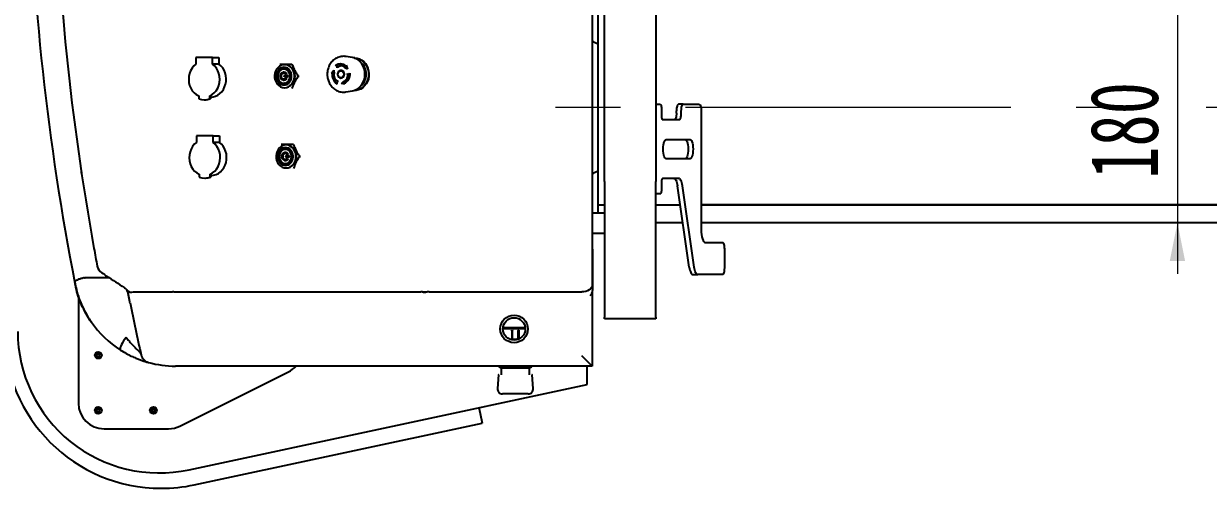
# Model space of a CAD drawing. Header units: millimetres. Extents: x -151 to 542, y -128 to 292.
# Drawn here: x 50.46 to 96.68, y 72.43 to 90.58 of the extents above; entities that cross this region are included whole.
import ezdxf

# ---------------------------------------------------------------- set-up
doc = ezdxf.new("R2010")
doc.units = ezdxf.units.MM
doc.linetypes.add('CENTERX2', pattern=[20.32, 12.7, -2.54, 2.54, -2.54])
doc.styles.add('SLDTEXTSTYLE3', font='TXT', dxfattribs={"width": 0.7})
doc.dimstyles.new('SLDDIMSTYLE3', dxfattribs={"dimtxt": 2.857707, "dimasz": 1.5, "dimexe": 0, "dimexo": 0.0625, "dimgap": 0.714427, "dimtad": 1, "dimlfac": 20, "dimrnd": 1e-09, "dimzin": 12, "dimdsep": 46, "dimtxsty": 'SLDTEXTSTYLE3', "dimsah": 1, "dimcen": 0.09, "dimadec": 0, "dimazin": 3, "dimtfac": 1, "dimtmove": 0, "dimatfit": 0, "dimfxl": 1, "dimfrac": 2, "dimtolj": 1, "dimtzin": 12, "dimarcsym": 0})

# ---------------------------------------------------------------- blocks, each defined once
blk = doc.blocks.new('_D_5')
at = {"color": 7, "linetype": 'Continuous', "lineweight": 18}
for p, q in [((95.481, 91.805), (95.481, 93.805)), ((95.481, 91.805), (95.481, 82.805)), ((95.481, 82.805), (95.481, 80.805))]:
    blk.add_line(p, q, dxfattribs=at)
for points in [[(95.481, 91.805), (95.781, 93.305), (95.181, 93.305)], [(95.481, 82.805), (95.181, 81.305), (95.781, 81.305)]]:
    blk.add_solid(points, dxfattribs=at)
at = {"color": 7, "linetype": 'Continuous', "lineweight": 18, "insert": (92.071, 84.519), "char_height": 2.6458, "attachment_point": 1, "rotation": 90, "style": 'SLDTEXTSTYLE3'}
blk.add_mtext('180', dxfattribs=at)

msp = doc.modelspace()

# ---------------------------------------------------------------- linework, layer by layer
at = {"color": 7, "linetype": 'Continuous', "lineweight": 25}
for p, q in [((73.12476, 84.85805), (73.12476, 109.25164)), ((75.12476, 109.25164), (75.12476, 84.85805)), ((72.64226, 91.90484), (72.64226, 81.91195)), ((72.87476, 83.50484), (72.87476, 91.10484)), ((57.17772, 89.25714), (57.17772, 88.99822)), ((57.82724, 89.25714), (57.17772, 89.25714)), ((57.82724, 88.99822), (57.82724, 89.25714)), ((57.82724, 89.25714), (58.07724, 89.25714)), ((58.07724, 89.25714), (58.07724, 88.99822)), ((63.28718, 89.25225), (63.02997, 89.29478)), ((63.35109, 89.23732), (63.37131, 89.23774)), ((63.38098, 89.23774), (63.37116, 89.23774)), ((58.07724, 88.99822), (57.82724, 88.99822)), ((60.64248, 88.8046), (60.61012, 88.8046)), ((60.64265, 88.9771), (60.63515, 88.9771)), ((62.46907, 88.63978), (62.55361, 88.76174)), ((62.55361, 88.76174), (62.57692, 88.62889)), ((62.55361, 88.76174), (62.55386, 88.76174)), ((62.55386, 88.76174), (62.57717, 88.62889)), ((62.68476, 88.92145), (62.62468, 88.95079)), ((62.69748, 88.93152), (62.65649, 88.95154)), ((62.65649, 88.95154), (62.65674, 88.95154)), ((62.69773, 88.93152), (62.65674, 88.95154)), ((62.68676, 88.84842), (62.68476, 88.92145)), ((62.68701, 88.84842), (62.68676, 88.84842)), ((62.69885, 88.88138), (62.69748, 88.93152)), ((62.69748, 88.93152), (62.69773, 88.93152)), ((62.6991, 88.88161), (62.69773, 88.93152)), ((62.81436, 89.00389), (62.81411, 89.00389)), ((62.85194, 88.94371), (62.85169, 88.94371)), ((62.98475, 88.84848), (62.99717, 88.86896)), ((63.09604, 88.80536), (62.98475, 88.84848)), ((63.00536, 88.85632), (63.01457, 88.8715)), ((63.07384, 88.82979), (63.00536, 88.85632)), ((63.00561, 88.85632), (63.00536, 88.85632)), ((63.00561, 88.85632), (63.01482, 88.8715)), ((63.00561, 88.85632), (63.0738, 88.8299)), ((63.01482, 88.8715), (63.01457, 88.8715)), ((63.02239, 88.9193), (63.04018, 88.91008)), ((63.03443, 88.9304), (63.04685, 88.95088)), ((63.03786, 88.90991), (63.04357, 88.91932)), ((63.03786, 88.90991), (63.03811, 88.90991)), ((63.03811, 88.90991), (63.04366, 88.91906)), ((63.04357, 88.91932), (63.07384, 88.82979)), ((63.0471, 88.95088), (63.04685, 88.95088)), ((63.04685, 88.95088), (63.09604, 88.80536)), ((63.0471, 88.95088), (63.09629, 88.80536)), ((63.09604, 88.80536), (63.09629, 88.80536)), ((60.63147, 88.6471), (60.60946, 88.6471)), ((60.60946, 88.4071), (60.63147, 88.4071)), ((60.62468, 88.6846), (60.61015, 88.6846)), ((60.61015, 88.3696), (60.62468, 88.3696)), ((60.62747, 88.51835), (60.62747, 88.53585)), ((60.62964, 88.51835), (60.62964, 88.53585)), ((60.6383, 88.54835), (60.75521, 88.54835)), ((60.75521, 88.54585), (60.6383, 88.54585)), ((60.6383, 88.50835), (60.75521, 88.50835)), ((60.75521, 88.50585), (60.6383, 88.50585)), ((60.70778, 88.62169), (60.6978, 88.61202)), ((60.6978, 88.44217), (60.70778, 88.4325)), ((60.70917, 88.61977), (60.69919, 88.61011)), ((60.69919, 88.44408), (60.70917, 88.43442)), ((60.76387, 88.53585), (60.76387, 88.51835)), ((60.76604, 88.53585), (60.76604, 88.51835)), ((61.16182, 88.5271), (61.20182, 88.5271)), ((62.49064, 88.6376), (62.46907, 88.63978)), ((62.49438, 88.65228), (62.54639, 88.72732)), ((62.50429, 88.65128), (62.49438, 88.65228)), ((62.49438, 88.65228), (62.49463, 88.65228)), ((62.49463, 88.65228), (62.54644, 88.72703)), ((62.50454, 88.65128), (62.49463, 88.65228)), ((62.50429, 88.65128), (62.50454, 88.65128)), ((62.56073, 88.64558), (62.54475, 88.64719)), ((62.545, 88.64719), (62.54475, 88.64719)), ((62.56073, 88.6456), (62.545, 88.64719)), ((62.54639, 88.72732), (62.56073, 88.64558)), ((62.57692, 88.62889), (62.55535, 88.63106)), ((62.57717, 88.62889), (62.57692, 88.62889)), ((62.69519, 88.32653), (62.65827, 88.30009)), ((62.65827, 88.30009), (62.66376, 88.24909)), ((62.72596, 88.33092), (62.67219, 88.29241)), ((62.72621, 88.33092), (62.67244, 88.29241)), ((62.72621, 88.33092), (62.72596, 88.33092)), ((62.83598, 88.75274), (62.83573, 88.75274)), ((62.83598, 88.73774), (62.83573, 88.73774)), ((62.83573, 88.46774), (62.83598, 88.46774)), ((62.83573, 88.45274), (62.83598, 88.45274)), ((62.85755, 88.24111), (62.94553, 88.33085)), ((62.88697, 88.25111), (62.94111, 88.30632)), ((62.94118, 88.30614), (62.88722, 88.25111)), ((62.94111, 88.30632), (62.94789, 88.28952)), ((62.94553, 88.33085), (62.95468, 88.30819)), ((62.94578, 88.33085), (62.94553, 88.33085)), ((62.94578, 88.33085), (62.9549, 88.30828)), ((63.09448, 88.62888), (63.15025, 88.59436)), ((63.09473, 88.62888), (63.09448, 88.62888)), ((63.09473, 88.62888), (63.15036, 88.59445)), ((63.11316, 88.6003), (63.15145, 88.5766)), ((63.15025, 88.59436), (63.2023, 88.63977)), ((63.15145, 88.5766), (63.18696, 88.60758)), ((63.15145, 88.5766), (63.1517, 88.5766)), ((63.1517, 88.5766), (63.18693, 88.60734)), ((63.2023, 88.63977), (63.20255, 88.63977)), ((60.61012, 88.2496), (60.64248, 88.2496)), ((60.63515, 88.24859), (60.62782, 88.2496)), ((60.63515, 88.0771), (60.64265, 88.0771)), ((62.67219, 88.29241), (62.68022, 88.21765)), ((62.67244, 88.29241), (62.67219, 88.29241)), ((62.67244, 88.29241), (62.68047, 88.21765)), ((62.68022, 88.21765), (62.68047, 88.21765)), ((62.99128, 88.21756), (62.85755, 88.24111)), ((62.96926, 88.23661), (62.88697, 88.25111)), ((62.88697, 88.25111), (62.88722, 88.25111)), ((62.96924, 88.23666), (62.88722, 88.25111)), ((62.94814, 88.28952), (62.94789, 88.28952)), ((62.96505, 88.24703), (62.96926, 88.23661)), ((62.98213, 88.24022), (62.99128, 88.21756)), ((62.98238, 88.24022), (62.98213, 88.24022)), ((62.98238, 88.24022), (62.99153, 88.21756)), ((62.99153, 88.21756), (62.99128, 88.21756)), ((63.02086, 87.90927), (63.02997, 87.9107)), ((63.02997, 87.9107), (63.28718, 87.95323)), ((57.28598, 87.7533), (57.28598, 87.64593)), ((57.50248, 87.60714), (57.52748, 87.60714)), ((57.71899, 87.64593), (57.71899, 87.7533)), ((57.71899, 87.7533), (57.74399, 87.7533)), ((57.74399, 87.64593), (57.71899, 87.64593)), ((57.74399, 87.7533), (57.74399, 87.64593)), ((57.74399, 87.70714), (57.75248, 87.70714)), ((75.12476, 87.42984), (75.29557, 87.42984)), ((76.19773, 87.42984), (76.00765, 87.42984)), ((76.19773, 87.42984), (76.8199, 87.42984)), ((75.34223, 87.27984), (75.34223, 86.97984)), ((75.92988, 87.07984), (75.92988, 87.17984)), ((76.11995, 87.07984), (76.11995, 87.17984)), ((76.89768, 87.17984), (76.89768, 82.52984)), ((75.38889, 86.82984), (76.04218, 86.82984)), ((57.19695, 86.1997), (57.19695, 85.94078)), ((57.84647, 86.1997), (57.19695, 86.1997)), ((57.84647, 85.94078), (57.84647, 86.1997)), ((57.84647, 86.1997), (58.09647, 86.1997)), ((58.09647, 86.1997), (58.09647, 85.94078)), ((75.52888, 86.05484), (76.46215, 86.05484)), ((58.09647, 85.94078), (57.84647, 85.94078)), ((60.70118, 85.66914), (60.66881, 85.66914)), ((60.68337, 85.54914), (60.66885, 85.54914)), ((60.70135, 85.84164), (60.69385, 85.84164)), ((60.69017, 85.51164), (60.66816, 85.51164)), ((60.66816, 85.27164), (60.69017, 85.27164)), ((60.66881, 85.11414), (60.70118, 85.11414)), ((60.66885, 85.23414), (60.68337, 85.23414)), ((60.68617, 85.38289), (60.68617, 85.40039)), ((60.69385, 85.11313), (60.68651, 85.11414)), ((60.68833, 85.38289), (60.68833, 85.40039)), ((60.69699, 85.41289), (60.8139, 85.41289)), ((60.8139, 85.41039), (60.69699, 85.41039)), ((60.69699, 85.37289), (60.8139, 85.37289)), ((60.8139, 85.37039), (60.69699, 85.37039)), ((60.76647, 85.48623), (60.7565, 85.47656)), ((60.7565, 85.30671), (60.76647, 85.29704)), ((60.76787, 85.48432), (60.75789, 85.47465)), ((60.75789, 85.30863), (60.76787, 85.29896)), ((60.82256, 85.40039), (60.82256, 85.38289)), ((60.82473, 85.40039), (60.82473, 85.38289)), ((61.22052, 85.39164), (61.26052, 85.39164)), ((76.46215, 85.30484), (75.52888, 85.30484)), ((57.3052, 84.69587), (57.3052, 84.58849)), ((57.73821, 84.58849), (57.73821, 84.69587)), ((57.73821, 84.69587), (57.76321, 84.69587)), ((57.76321, 84.69587), (57.76321, 84.58849)), ((57.76321, 84.6497), (57.77171, 84.6497)), ((60.69385, 84.94164), (60.70135, 84.94164)), ((73.12476, 84.41468), (73.12476, 84.85805)), ((75.12476, 84.85805), (75.12476, 84.41468)), ((57.52171, 84.5497), (57.54671, 84.5497)), ((57.76321, 84.58849), (57.73821, 84.58849)), ((73.12476, 84.41468), (73.12476, 79.11148)), ((75.12476, 79.11148), (75.12476, 84.41468)), ((75.34223, 84.37984), (75.34223, 84.07984)), ((76.02089, 84.52984), (75.38889, 84.52984)), ((76.43239, 81.0684), (75.97177, 84.24129)), ((76.62247, 81.0684), (76.16184, 84.24129)), ((75.29557, 83.92984), (75.12476, 83.92984)), ((72.87476, 83.50484), (73.12476, 83.50484)), ((72.87476, 83.17984), (72.87476, 83.50484)), ((75.12476, 83.50484), (76.07868, 83.50484)), ((76.89768, 83.50484), (124.87476, 83.50484)), ((119.37476, 83.50484), (76.89768, 83.50484)), ((73.12476, 83.17984), (72.64226, 83.17984)), ((76.1803, 82.80484), (75.12476, 82.80484)), ((124.87476, 82.80484), (76.89768, 82.80484)), ((73.12476, 82.37984), (72.64226, 82.37984)), ((72.64226, 81.91195), (72.64226, 81.84124)), ((72.64226, 81.84124), (72.64226, 80.39553)), ((77.05322, 82.02984), (77.72206, 82.02984)), ((72.65726, 81.70484), (72.65726, 80.15484)), ((77.79983, 81.77984), (77.79983, 81.02984)), ((52.45219, 80.45607), (52.45974, 80.41855)), ((53.7963, 80.65484), (52.85169, 80.65484)), ((76.57334, 80.77984), (76.76342, 80.77984)), ((77.72206, 80.77984), (76.76342, 80.77984)), ((54.5286, 80.06532), (54.49796, 80.1486)), ((54.74294, 80.10129), (56.2597, 80.10129)), ((56.31999, 80.10129), (65.95301, 80.10129)), ((66.02178, 80.09827), (66.19856, 80.09827)), ((66.27623, 80.10129), (72.24226, 80.10129)), ((72.64226, 80.06955), (72.64226, 79.74774)), ((52.59226, 79.92409), (52.59226, 75.75484)), ((72.64226, 79.74774), (72.64226, 77.20484)), ((72.64226, 79.74774), (72.64226, 77.25484)), ((73.12476, 79.05484), (73.12476, 79.11148)), ((75.12476, 79.05484), (73.12476, 79.05484)), ((75.12476, 79.11148), (75.12476, 79.05484)), ((70.02976, 78.65484), (69.15476, 78.65484)), ((69.15762, 78.70484), (70.02689, 78.70484)), ((69.50226, 78.57984), (69.50726, 78.60484)), ((69.52226, 78.60484), (69.50726, 78.60484)), ((69.52226, 78.60484), (69.52726, 78.57984)), ((69.75726, 78.57984), (69.76226, 78.60484)), ((69.76226, 78.60484), (69.77726, 78.60484)), ((69.77726, 78.60484), (69.78226, 78.57984)), ((69.41504, 78.25484), (69.43226, 78.25484)), ((69.43226, 78.25484), (69.43226, 78.24765)), ((69.43226, 78.25484), (69.50226, 78.25484)), ((69.50226, 78.57984), (69.52726, 78.57984)), ((69.50226, 78.57984), (69.50226, 78.25484)), ((69.52726, 78.25484), (69.50226, 78.25484)), ((69.52726, 78.25484), (69.52726, 78.57984)), ((69.52726, 78.25484), (69.54226, 78.25484)), ((69.54226, 78.25484), (69.54226, 78.22021)), ((69.54226, 78.25484), (69.58226, 78.25484)), ((69.58226, 78.25484), (69.70226, 78.25484)), ((69.58226, 78.25484), (69.58226, 78.21746)), ((69.70226, 78.25484), (69.70226, 78.2314)), ((69.74226, 78.25484), (69.70226, 78.25484)), ((69.74226, 78.25484), (69.75726, 78.25484)), ((69.74226, 78.24386), (69.74226, 78.25484)), ((69.75726, 78.25484), (69.75726, 78.57984)), ((69.78226, 78.57984), (69.75726, 78.57984)), ((69.75726, 78.25484), (69.76947, 78.25484)), ((69.78226, 78.57984), (69.78226, 78.26075)), ((56.41972, 77.20484), (56.38108, 77.20484)), ((56.59025, 77.20484), (56.41972, 77.20484)), ((66.22623, 77.20484), (56.59025, 77.20484)), ((66.27623, 77.20484), (66.22623, 77.20484)), ((72.64226, 77.20484), (66.27623, 77.20484)), ((69.00726, 77.20484), (69.00726, 77.1852)), ((70.27726, 77.1852), (70.27726, 77.20484)), ((72.64226, 77.20484), (72.24226, 77.60484)), ((72.44226, 76.48704), (72.44226, 77.20484)), ((72.64226, 77.25484), (72.64226, 77.20484)), ((56.5534, 74.86042), (60.78947, 76.97845)), ((68.98612, 76.85614), (68.94315, 76.33116)), ((69.01171, 77.17688), (69.08726, 77.12984)), ((69.01171, 77.17688), (70.2728, 77.17688)), ((69.08726, 77.12984), (69.08726, 76.86484)), ((69.08726, 77.12984), (70.19726, 77.12984)), ((70.19726, 77.12984), (70.2728, 77.17688)), ((70.19726, 76.86484), (70.19726, 77.12984)), ((70.34136, 76.33116), (70.29839, 76.85614)), ((56.90929, 73.15289), (72.44226, 76.48704)), ((68.22487, 75.58178), (68.27539, 75.3464)), ((57.11021, 72.56625), (68.3541, 74.97975)), ((68.27539, 75.3464), (68.3541, 74.97975)), ((53.59226, 74.75484), (56.10619, 74.75484))]:
    msp.add_line(p, q, dxfattribs=at)
at = {"color": 7, "linetype": 'CENTERX2', "lineweight": 18}
msp.add_line((129.62476, 87.30484), (70.87476, 87.30484), dxfattribs=at)
at = {"color": 7, "linetype": 'Continuous', "lineweight": 25, "flags": 128}
for points in [[(63.77486, 88.60274), (63.76711, 88.71073), (63.74407, 88.81579), (63.70637, 88.91502), (63.65504, 89.00574), (63.59148, 89.08547), (63.51742, 89.15203), (63.43489, 89.20361), (63.34612, 89.2388), (63.28718, 89.25225)], [(63.36742, 89.23329), (63.43636, 89.22818), (63.5269, 89.20565), (63.61284, 89.16577), (63.69171, 89.1097), (63.76124, 89.03904), (63.81942, 88.95583), (63.86459, 88.86246), (63.89545, 88.76162), (63.9111, 88.65621), (63.9111, 88.54926), (63.89545, 88.44385), (63.86459, 88.34302), (63.81942, 88.24965), (63.76124, 88.16644), (63.69171, 88.09578), (63.61284, 88.03971), (63.5269, 87.99983), (63.43636, 87.9773), (63.36762, 87.97219)], [(63.38098, 89.23774), (63.47392, 89.2286), (63.56419, 89.20147), (63.64918, 89.1571), (63.72646, 89.09679), (63.7938, 89.02227), (63.84926, 88.93567), (63.89125, 88.8395), (63.91857, 88.73652), (63.93041, 88.62969), (63.92646, 88.52208), (63.90681, 88.4168), (63.87203, 88.31686), (63.82312, 88.22515), (63.7615, 88.1443), (63.68893, 88.07663), (63.6075, 88.02411), (63.51955, 87.98823), (63.42762, 87.97003), (63.38098, 87.96774)], [(57.17772, 88.99822), (57.09577, 88.92622), (57.02555, 88.83923), (56.96909, 88.73979), (56.92803, 88.63074), (56.90354, 88.51523), (56.89633, 88.39661), (56.90662, 88.2783), (56.93411, 88.1637), (56.97799, 88.05612), (57.03701, 87.95868), (57.10947, 87.87417), (57.19326, 87.80505), (57.28598, 87.7533)], [(57.71899, 87.7533), (57.81171, 87.80505), (57.8955, 87.87417), (57.96796, 87.95868), (58.02698, 88.05612), (58.07086, 88.1637), (58.09834, 88.2783), (58.10863, 88.39661), (58.10143, 88.51523), (58.07694, 88.63074), (58.03588, 88.73979), (57.97942, 88.83923), (57.9092, 88.92622), (57.82724, 88.99822)], [(57.75248, 87.70714), (57.84967, 87.71619), (57.94435, 87.74312), (58.03406, 87.78723), (58.11649, 87.84737), (58.1895, 87.922), (58.2512, 88.00917), (58.3, 88.10664), (58.33464, 88.21189), (58.35422, 88.32218), (58.35823, 88.43468), (58.34657, 88.54646), (58.31955, 88.65463), (58.27785, 88.75641), (58.22256, 88.84915), (58.15511, 88.93045), (58.07724, 88.99822)], [(60.63515, 88.0771), (60.7136, 88.08631), (60.78884, 88.11356), (60.85778, 88.15775), (60.91761, 88.21706), (60.96588, 88.28906), (61.0006, 88.37081), (61.02037, 88.45895), (61.02436, 88.54989), (61.01242, 88.63989), (60.98504, 88.72527), (60.94332, 88.80254), (60.889, 88.86854), (60.82428, 88.92055), (60.75182, 88.95646), (60.67458, 88.97479), (60.59572, 88.97479), (60.51849, 88.95646), (60.44602, 88.92055), (60.3813, 88.86854), (60.32698, 88.80254), (60.28527, 88.72527), (60.25788, 88.63989), (60.24594, 88.54989), (60.24993, 88.45895), (60.2697, 88.37081), (60.30442, 88.28906), (60.35269, 88.21706), (60.41252, 88.15775), (60.48147, 88.11356), (60.5567, 88.08631), (60.63515, 88.0771)], [(60.33735, 88.5271), (60.34528, 88.60248), (60.3686, 88.67348), (60.40596, 88.73598), (60.45518, 88.78634), (60.51342, 88.82163), (60.57727, 88.8398), (60.64303, 88.8398), (60.70689, 88.82163), (60.76512, 88.78634), (60.81434, 88.73598), (60.8517, 88.67348), (60.87502, 88.60248), (60.88295, 88.5271), (60.87502, 88.45171), (60.8517, 88.38071), (60.81434, 88.31821), (60.76512, 88.26786), (60.70689, 88.23257), (60.64303, 88.21439), (60.57727, 88.21439), (60.51342, 88.23257), (60.45518, 88.26786), (60.40596, 88.31821), (60.3686, 88.38071), (60.34528, 88.45171), (60.33735, 88.5271)], [(60.61015, 88.2471), (60.67045, 88.25589), (60.72697, 88.28173), (60.77614, 88.32298), (60.81489, 88.37706), (60.84077, 88.44057), (60.85216, 88.50951), (60.84834, 88.57956), (60.82956, 88.64631), (60.79699, 88.70557), (60.75268, 88.75362), (60.69942, 88.78743), (60.64054, 88.80489), (60.57976, 88.80489), (60.52089, 88.78743), (60.46762, 88.75362), (60.42331, 88.70557), (60.39074, 88.64631), (60.37196, 88.57956), (60.36814, 88.50951), (60.37953, 88.44057), (60.40541, 88.37706), (60.44416, 88.32298), (60.49333, 88.28173), (60.54985, 88.25589), (60.61015, 88.2471)], [(60.62856, 88.80471), (60.62976, 88.80489), (60.63515, 88.8056)], [(60.64265, 88.0771), (60.7211, 88.08631), (60.79634, 88.11356), (60.86528, 88.15775), (60.92511, 88.21706), (60.97338, 88.28906), (61.0081, 88.37081), (61.02787, 88.45895), (61.03186, 88.54989), (61.01992, 88.63989), (60.99254, 88.72527), (60.95082, 88.80254), (60.8965, 88.86854), (60.83178, 88.92055), (60.75932, 88.95646), (60.68208, 88.97479), (60.64265, 88.9771)], [(60.70845, 88.63628), (60.67137, 88.66784), (60.6273, 88.68335), (60.58128, 88.68103), (60.53855, 88.66115), (60.50398, 88.62598), (60.48153, 88.57953), (60.47375, 88.5271), (60.48153, 88.47466), (60.50398, 88.42821), (60.53855, 88.39304), (60.58128, 88.37316), (60.6273, 88.37085), (60.67137, 88.38635), (60.70845, 88.41791)], [(60.68604, 88.4415), (60.6517, 88.41438), (60.61098, 88.4046), (60.57013, 88.41365), (60.53543, 88.44014), (60.51222, 88.48), (60.50406, 88.5271), (60.51222, 88.5742), (60.53543, 88.61405), (60.57013, 88.64054), (60.61098, 88.64959), (60.6517, 88.63981), (60.68604, 88.61269)], [(62.83573, 88.45274), (62.88016, 88.46178), (62.91923, 88.48783), (62.94823, 88.52774), (62.96366, 88.57669), (62.96366, 88.62879), (62.94823, 88.67774), (62.91923, 88.71764), (62.88016, 88.74369), (62.83573, 88.75274), (62.7913, 88.74369), (62.75223, 88.71764), (62.72323, 88.67774), (62.7078, 88.62879), (62.7078, 88.57669), (62.72323, 88.52774), (62.75223, 88.48783), (62.7913, 88.46178), (62.83573, 88.45274)], [(62.83573, 88.46774), (62.7935, 88.47685), (62.75697, 88.50297), (62.73108, 88.54256), (62.71932, 88.59028), (62.72328, 88.63968), (62.74244, 88.68409), (62.77419, 88.71752), (62.81425, 88.73544), (62.85722, 88.73544), (62.89728, 88.71752), (62.92903, 88.68409), (62.94818, 88.63968), (62.95215, 88.59028), (62.94039, 88.54256), (62.9145, 88.50297), (62.87797, 88.47685), (62.83573, 88.46774)], [(62.83598, 88.46774), (62.79375, 88.47685), (62.75722, 88.50297), (62.73133, 88.54256), (62.71957, 88.59028), (62.72353, 88.63968), (62.74269, 88.68409), (62.77444, 88.71752), (62.8145, 88.73544), (62.83598, 88.73774)], [(63.28718, 87.95323), (63.34612, 87.96668), (63.43489, 88.00187), (63.51742, 88.05344), (63.59148, 88.12), (63.65504, 88.19973), (63.70637, 88.29045), (63.74407, 88.38969), (63.76711, 88.49474), (63.77486, 88.60274)], [(75.29557, 87.42984), (75.30467, 87.42696), (75.31342, 87.41843), (75.32149, 87.40456), (75.32856, 87.38591), (75.33437, 87.36318), (75.33868, 87.33725), (75.34133, 87.30911), (75.34223, 87.27984)], [(76.00765, 87.42984), (75.99248, 87.42504), (75.97789, 87.41081), (75.96444, 87.38771), (75.95266, 87.35662), (75.94298, 87.31874), (75.9358, 87.27551), (75.93137, 87.22862), (75.92988, 87.17984)], [(76.11995, 87.17984), (76.12145, 87.22862), (76.12587, 87.27551), (76.13306, 87.31874), (76.14273, 87.35662), (76.15452, 87.38771), (76.16796, 87.41081), (76.18255, 87.42504), (76.19773, 87.42984)], [(76.8199, 87.42984), (76.83508, 87.42504), (76.84967, 87.41081), (76.86311, 87.38771), (76.8749, 87.35662), (76.88457, 87.31874), (76.89176, 87.27551), (76.89618, 87.22862), (76.89768, 87.17984)], [(75.34223, 86.97984), (75.34313, 86.95058), (75.34578, 86.92244), (75.3501, 86.89651), (75.3559, 86.87378), (75.36297, 86.85512), (75.37104, 86.84126), (75.37979, 86.83273), (75.38889, 86.82984)], [(75.92988, 87.07984), (75.92838, 87.03107), (75.92396, 86.98417), (75.91677, 86.94095), (75.9071, 86.90307), (75.89531, 86.87198), (75.88187, 86.84887), (75.86728, 86.83465), (75.8521, 86.82984)], [(76.04218, 86.82984), (76.05735, 86.83465), (76.07194, 86.84887), (76.08539, 86.87198), (76.09717, 86.90307), (76.10685, 86.94095), (76.11403, 86.98417), (76.11846, 87.03107), (76.11995, 87.07984)], [(75.52888, 85.30484), (75.50293, 85.31425), (75.47827, 85.34198), (75.45615, 85.38666), (75.43768, 85.44604), (75.42378, 85.51714), (75.41515, 85.5964), (75.41223, 85.67984), (75.41515, 85.76329), (75.42378, 85.84255), (75.43768, 85.91365), (75.45615, 85.97303), (75.47827, 86.01771), (75.50293, 86.04544), (75.52888, 86.05484)], [(76.27208, 86.05484), (76.29803, 86.04544), (76.32269, 86.01771), (76.34481, 85.97303), (76.36328, 85.91365), (76.37718, 85.84255), (76.38581, 85.76329), (76.38873, 85.67984), (76.38581, 85.5964), (76.37718, 85.51714), (76.36328, 85.44604), (76.34481, 85.38666), (76.32269, 85.34198), (76.29803, 85.31425), (76.27208, 85.30484)], [(76.46215, 86.05484), (76.48811, 86.04544), (76.51277, 86.01771), (76.53489, 85.97303), (76.55336, 85.91365), (76.56726, 85.84255), (76.57588, 85.76329), (76.57881, 85.67984), (76.57588, 85.5964), (76.56726, 85.51714), (76.55336, 85.44604), (76.53489, 85.38666), (76.51277, 85.34198), (76.48811, 85.31425), (76.46215, 85.30484)], [(57.19695, 85.94078), (57.11499, 85.86878), (57.04477, 85.7818), (56.98831, 85.68235), (56.94725, 85.5733), (56.92276, 85.4578), (56.91556, 85.33918), (56.92584, 85.22086), (56.95333, 85.10626), (56.99721, 84.99869), (57.05623, 84.90125), (57.12869, 84.81674), (57.21248, 84.74762), (57.3052, 84.69587)], [(57.73821, 84.69587), (57.83093, 84.74762), (57.91472, 84.81674), (57.98718, 84.90125), (58.0462, 84.99869), (58.09008, 85.10626), (58.11757, 85.22086), (58.12785, 85.33918), (58.12065, 85.4578), (58.09616, 85.5733), (58.0551, 85.68235), (57.99864, 85.7818), (57.92842, 85.86878), (57.84647, 85.94078)], [(57.77171, 84.6497), (57.86889, 84.65876), (57.96357, 84.68569), (58.05328, 84.72979), (58.13571, 84.78994), (58.20872, 84.86456), (58.27042, 84.95174), (58.31923, 85.04921), (58.35386, 85.15445), (58.37344, 85.26475), (58.37745, 85.37724), (58.36579, 85.48902), (58.33877, 85.5972), (58.29707, 85.69898), (58.24178, 85.79171), (58.17433, 85.87302), (58.09647, 85.94078)], [(60.69385, 84.94164), (60.77229, 84.95085), (60.84753, 84.97811), (60.91647, 85.02229), (60.97631, 85.0816), (61.02457, 85.1536), (61.0593, 85.23535), (61.07906, 85.3235), (61.08306, 85.41443), (61.07112, 85.50443), (61.04373, 85.58982), (61.00202, 85.66709), (60.94769, 85.73308), (60.88297, 85.78509), (60.81051, 85.821), (60.73327, 85.83933), (60.65442, 85.83933), (60.57718, 85.821), (60.50472, 85.78509), (60.44, 85.73308), (60.38567, 85.66709), (60.34396, 85.58982), (60.31657, 85.50443), (60.30463, 85.41443), (60.30863, 85.3235), (60.32839, 85.23535), (60.36312, 85.1536), (60.41139, 85.0816), (60.47122, 85.02229), (60.54016, 84.97811), (60.6154, 84.95085), (60.69385, 84.94164)], [(60.39605, 85.39164), (60.40397, 85.46702), (60.42729, 85.53803), (60.46465, 85.60052), (60.51388, 85.65088), (60.57211, 85.68617), (60.63596, 85.70434), (60.70173, 85.70434), (60.76558, 85.68617), (60.82381, 85.65088), (60.87304, 85.60052), (60.9104, 85.53803), (60.93372, 85.46702), (60.94164, 85.39164), (60.93372, 85.31625), (60.9104, 85.24525), (60.87304, 85.18275), (60.82381, 85.1324), (60.76558, 85.09711), (60.70173, 85.07893), (60.63596, 85.07893), (60.57211, 85.09711), (60.51388, 85.1324), (60.46465, 85.18275), (60.42729, 85.24525), (60.40397, 85.31625), (60.39605, 85.39164)], [(60.66885, 85.11164), (60.72915, 85.12043), (60.78566, 85.14627), (60.83484, 85.18753), (60.87358, 85.24161), (60.89946, 85.30511), (60.91085, 85.37406), (60.90704, 85.4441), (60.88825, 85.51086), (60.85568, 85.57012), (60.81138, 85.61816), (60.75811, 85.65198), (60.69924, 85.66943), (60.63845, 85.66943), (60.57958, 85.65198), (60.52631, 85.61816), (60.48201, 85.57012), (60.44944, 85.51086), (60.43065, 85.4441), (60.42684, 85.37406), (60.43823, 85.30511), (60.46411, 85.24161), (60.50285, 85.18753), (60.55203, 85.14627), (60.60854, 85.12043), (60.66885, 85.11164)], [(60.76715, 85.50082), (60.73006, 85.53238), (60.686, 85.54789), (60.63997, 85.54557), (60.59724, 85.52569), (60.56268, 85.49052), (60.54023, 85.44407), (60.53245, 85.39164), (60.54023, 85.33921), (60.56268, 85.29276), (60.59724, 85.25759), (60.63997, 85.23771), (60.686, 85.23539), (60.73006, 85.25089), (60.76715, 85.28245)], [(60.68725, 85.66925), (60.68845, 85.66943), (60.69385, 85.67015)], [(60.70135, 84.94164), (60.77979, 84.95085), (60.85503, 84.97811), (60.92397, 85.02229), (60.98381, 85.0816), (61.03207, 85.1536), (61.0668, 85.23535), (61.08656, 85.3235), (61.09056, 85.41443), (61.07862, 85.50443), (61.05123, 85.58982), (61.00952, 85.66709), (60.95519, 85.73308), (60.89047, 85.78509), (60.81801, 85.821), (60.74077, 85.83933), (60.70135, 85.84164)], [(60.74473, 85.30604), (60.7104, 85.27893), (60.66967, 85.26914), (60.62882, 85.27819), (60.59412, 85.30468), (60.57091, 85.34454), (60.56276, 85.39164), (60.57091, 85.43874), (60.59412, 85.4786), (60.62882, 85.50509), (60.66967, 85.51413), (60.7104, 85.50435), (60.74473, 85.47724)], [(75.38889, 84.52984), (75.37979, 84.52696), (75.37104, 84.51843), (75.36297, 84.50456), (75.3559, 84.48591), (75.3501, 84.46318), (75.34578, 84.43725), (75.34313, 84.40911), (75.34223, 84.37984)], [(75.83082, 84.52984), (75.85279, 84.52483), (75.87433, 84.50988), (75.895, 84.4853), (75.91437, 84.45158), (75.93207, 84.4094), (75.94774, 84.3596), (75.96106, 84.30319), (75.97177, 84.24129)], [(76.16184, 84.24129), (76.15114, 84.30319), (76.13781, 84.3596), (76.12215, 84.4094), (76.10445, 84.45158), (76.08507, 84.4853), (76.06441, 84.50988), (76.04287, 84.52483), (76.02089, 84.52984)], [(75.34223, 84.07984), (75.34133, 84.05058), (75.33868, 84.02244), (75.33437, 83.99651), (75.32856, 83.97378), (75.32149, 83.95512), (75.31342, 83.94126), (75.30467, 83.93273), (75.29557, 83.92984)], [(76.89768, 82.52984), (76.90066, 82.4323), (76.90952, 82.3385), (76.92389, 82.25206), (76.94323, 82.17629), (76.9668, 82.11411), (76.9937, 82.0679), (77.02288, 82.03945), (77.05322, 82.02984)], [(77.72206, 82.02984), (77.73723, 82.02504), (77.75182, 82.01081), (77.76527, 81.98771), (77.77705, 81.95662), (77.78673, 81.91874), (77.79391, 81.87551), (77.79834, 81.82862), (77.79983, 81.77984)], [(72.64226, 81.79014), (72.65245, 81.75362), (72.65726, 81.70484)], [(76.43239, 81.0684), (76.4431, 81.0065), (76.45642, 80.95009), (76.47209, 80.90029), (76.48979, 80.85811), (76.50916, 80.82439), (76.52983, 80.79981), (76.55137, 80.78486), (76.57334, 80.77984)], [(76.76342, 80.77984), (76.74144, 80.78486), (76.7199, 80.79981), (76.69924, 80.82439), (76.67986, 80.85811), (76.66217, 80.90029), (76.6465, 80.95009), (76.63318, 81.0065), (76.62247, 81.0684)], [(77.79983, 81.02984), (77.79834, 80.98107), (77.79391, 80.93417), (77.78673, 80.89095), (77.77705, 80.85307), (77.76527, 80.82198), (77.75182, 80.79887), (77.73723, 80.78465), (77.72206, 80.77984)], [(72.64226, 80.38413), (72.63457, 80.32895), (72.61181, 80.27589), (72.57484, 80.22699), (72.5251, 80.18413), (72.46448, 80.14896), (72.39533, 80.12282), (72.32029, 80.10673), (72.24226, 80.10129)], [(72.64226, 80.38413), (72.63457, 80.32895), (72.61181, 80.27589), (72.57484, 80.22699), (72.5251, 80.18413), (72.46448, 80.14896), (72.39533, 80.12282), (72.32029, 80.10673), (72.24226, 80.10129)], [(54.44608, 78.32859), (54.39791, 78.26143), (54.3519, 78.19011), (54.31013, 78.11784), (54.27449, 78.04789), (54.24658, 77.98339), (54.22765, 77.92726), (54.21857, 77.88202), (54.21973, 77.84971), (54.23108, 77.83179)]]:
    msp.add_lwpolyline(points, dxfattribs=at)
at = {"color": 7, "linetype": 'Continuous', "lineweight": 25}
for centre, radius in [((69.59226, 78.65484), 0.5375), ((69.59226, 78.65484), 0.4375), ((53.36726, 77.62984), 0.135), ((53.36726, 77.62984), 0.0725), ((53.36726, 77.62984), 0.05125), ((53.36726, 75.47984), 0.135), ((53.36726, 75.47984), 0.0725), ((53.36726, 75.47984), 0.05125), ((55.51726, 75.47984), 0.135), ((55.51726, 75.47984), 0.0725), ((55.51726, 75.47984), 0.05125)]:
    msp.add_circle(centre, radius, dxfattribs=at)
for centre, radius, start, end in [((150.611, 99.55484), 100, 181.4325437, 191.0196613), ((151.611, 99.55484), 100, 181.4325437, 190.2272822), ((72.94226, 90.30484), 0.5, 233.130102, 262.24138), ((60.58093, 88.52712), 0.46663, 303.42402, 56.457615), ((62.81442, 88.63659), 0.36705, 53.174368, 121.127496), ((62.81464, 88.63264), 0.35596, 51.163068, 116.377073), ((62.815, 88.63498), 0.35391, 90.103638, 116.56193), ((62.85123, 88.71869), 0.20948, 45.837865, 141.735865), ((62.85522, 88.71244), 0.2163, 90.867922, 141.049038), ((62.85191, 88.72304), 0.22022, 42.386855, 134.028031), ((62.81217, 88.63034), 0.37356, 53.440645, 89.66373), ((62.84933, 88.71802), 0.2257, 42.842224, 89.335547), ((63.22624, 88.60259), 0.60064, 310.423957, 50.202369), ((60.63902, 88.53647), 0.0094, 94.40195, 183.811261), ((60.63902, 88.51772), 0.0094, 176.188739, 265.59805), ((60.69222, 88.61758), 0.00788, 218.337752, 315.114943), ((60.69222, 88.43661), 0.00788, 44.885057, 141.662248), ((60.69987, 88.62937), 0.01102, 315.835479, 38.869635), ((60.69987, 88.42482), 0.01102, 321.130365, 44.164521), ((60.75449, 88.53647), 0.0094, 356.188739, 85.59805), ((60.75449, 88.51772), 0.0094, 274.40195, 3.811261), ((62.99066, 88.61057), 0.50075, 176.905094, 231.687705), ((62.99552, 88.61334), 0.49269, 175.583479, 227.671846), ((62.99577, 88.61334), 0.49269, 175.583479, 227.671846), ((62.82859, 88.58475), 0.29064, 167.592887, 242.677733), ((62.81866, 88.58218), 0.26781, 169.482765, 249.749815), ((62.81891, 88.58218), 0.26781, 169.482765, 249.749815), ((62.8196, 88.60274), 0.15089, 276.233923, 83.766077), ((62.83144, 88.55078), 0.28604, 294.023947, 9.968521), ((62.83169, 88.55078), 0.28604, 294.023947, 9.968521), ((62.82791, 88.55427), 0.27681, 297.255892, 15.636379), ((62.72438, 88.64371), 0.46398, 301.244692, 355.533571), ((62.71513, 88.64778), 0.48724, 303.229503, 359.057752), ((62.71538, 88.64778), 0.48724, 303.229503, 359.057752), ((57.50248, 88.23155), 0.62436, 249.710453, 290.289547), ((57.52681, 88.23451), 0.62738, 270.061821, 290.253627), ((60.63962, 85.39167), 0.46663, 303.42402, 56.457615), ((60.69771, 85.40101), 0.0094, 94.40195, 183.811261), ((60.69771, 85.38226), 0.0094, 176.188739, 265.59805), ((60.75091, 85.48212), 0.00788, 218.337752, 315.114943), ((60.75091, 85.30115), 0.00788, 44.885057, 141.662248), ((60.75857, 85.49391), 0.01102, 315.835479, 38.869635), ((60.75857, 85.28937), 0.01102, 321.130365, 44.164521), ((60.81318, 85.40101), 0.0094, 356.188739, 85.59805), ((60.81318, 85.38226), 0.0094, 274.40195, 3.811261), ((72.94226, 84.30484), 0.5, 97.75862, 126.869898), ((57.52171, 85.17412), 0.62436, 249.710453, 290.289547), ((57.54603, 85.17708), 0.62738, 270.061821, 290.253627), ((151.611, 99.55484), 100, 190.2272822, 190.6297059), ((53.72015, 81.18253), 0.4, 190.629706, 236.829389), ((54.66369, 80.31439), 0.22736, 216.816096, 290.397709), ((54.66366, 80.32054), 0.23314, 221.063673, 289.878535), ((56.28984, 79.62736), 0.47489, 86.360485, 93.639515), ((66.27623, 79.10129), 1, 90, 94.454709), ((72.40726, 80.15484), 0.25, 308.21931, 0), ((152.611, 99.55484), 100, 191.4706849, 192.6561896), ((56.38108, 81.20484), 4, 214.8205, 237.486377), ((55.82476, 78.55484), 6.125, 180, 270), ((55.74976, 78.55484), 5.525, 180, 282.114703), ((55.43105, 77.73246), 0.4, 192.65619, 254.698451), ((56.38108, 81.20484), 4, 254.698451, 270), ((60.34226, 77.87288), 1, 296.565051, 318.084492), ((68.99604, 76.85484), 0.01, 90, 172.573427), ((69.01726, 77.1852), 0.01, 180, 236.309932), ((70.26726, 77.1852), 0.01, 303.690068, 0), ((70.28848, 76.85484), 0.01, 7.426573, 90), ((69.14249, 76.31484), 0.2, 175.320951, 270), ((70.14203, 76.31484), 0.2, 270, 4.679049), ((53.59226, 75.75484), 1, 180, 270), ((56.10619, 75.75484), 1, 270, 296.565051), ((55.82476, 78.55484), 6.125, 270, 282.114703)]:
    msp.add_arc(centre, radius, start, end, dxfattribs=at)
msp.add_ellipse((66.45301, 79.10129), major_axis=(0.86603, -0.86603), ratio=0.57735027, start_param=2.54024453, end_param=2.61799388, dxfattribs=at)
for points, knots in [([(63.03579, 89.29195), (63.02137, 89.29487), (62.97625, 89.304), (62.89756, 89.30335), (62.80155, 89.28961), (62.7098, 89.25924), (62.62538, 89.21545), (62.55031, 89.16092), (62.48342, 89.09568), (62.42621, 89.02168), (62.38011, 88.942), (62.34666, 88.86267), (62.32526, 88.79067), (62.31173, 88.72333), (62.30439, 88.66221), (62.30354, 88.62079), (62.30317, 88.60274)], [0, 0, 0, 0, 0.03950192, 0.12364984, 0.21028883, 0.29994121, 0.38137443, 0.46299399, 0.54457299, 0.6256506, 0.7052628, 0.78088413, 0.84499218, 0.89558785, 0.95451289, 1, 1, 1, 1]), ([(60.44932, 89.0021), (60.49937, 89.0021), (60.60099, 89.0021), (60.76491, 89.0021), (60.87707, 89.0021), (60.92432, 89.0021)], [0, 0, 0, 0, 0.359651965, 0.730193057, 1, 1, 1, 1]), ([(60.92432, 89.0021), (60.94613, 88.94561), (60.99041, 88.83094), (61.07365, 88.66957), (61.13568, 88.56933), (61.16182, 88.5271)], [0, 0, 0, 0, 0.35965196, 0.73019306, 1, 1, 1, 1]), ([(62.99257, 88.94793), (62.98718, 88.94973), (62.97547, 88.95363), (62.96341, 88.95132), (62.95689, 88.95007)], [0, 0, 0, 0, 0.45958058, 1, 1, 1, 1]), ([(62.993, 88.93714), (62.99543, 88.93678), (63.01119, 88.93445), (63.02571, 88.92649), (63.03799, 88.91976)], [0, 0, 0, 0, 0.15393359, 1, 1, 1, 1]), ([(60.68722, 88.22605), (60.66169, 88.218), (60.60117, 88.19892), (60.50139, 88.22596), (60.41045, 88.29557), (60.34654, 88.40201), (60.33825, 88.4854), (60.3341, 88.5271)], [0, 0, 0, 0, 0.154248784, 0.365686588, 0.577124392, 0.788562196, 1, 1, 1, 1]), ([(60.8862, 88.5271), (60.88165, 88.48604), (60.87256, 88.40392), (60.83011, 88.31886), (60.79356, 88.29233), (60.78748, 88.28792)], [0, 0, 0, 0, 0.45464918, 0.90929836, 1, 1, 1, 1]), ([(61.16182, 88.5271), (61.12715, 88.47061), (61.05676, 88.35594), (60.97863, 88.19457), (60.94042, 88.09433), (60.92432, 88.0521)], [0, 0, 0, 0, 0.35965196, 0.73019306, 1, 1, 1, 1]), ([(62.30317, 88.60274), (62.3045, 88.56729), (62.30637, 88.51716), (62.31891, 88.44397), (62.33412, 88.38184), (62.35947, 88.31013), (62.39369, 88.23828), (62.43765, 88.16793), (62.49117, 88.10175), (62.55388, 88.04192), (62.62514, 87.9904), (62.70403, 87.94907), (62.78948, 87.91933), (62.88, 87.90369), (62.95797, 87.90037), (63.00431, 87.90845), (63.01979, 87.91115)], [0, 0, 0, 0, 0.09056705, 0.12808021, 0.19018892, 0.25479694, 0.32416023, 0.39660749, 0.47148832, 0.54832008, 0.62681706, 0.7068521, 0.78844826, 0.87177834, 0.95716512, 1, 1, 1, 1]), ([(60.50802, 85.86664), (60.55807, 85.86664), (60.65969, 85.86664), (60.82361, 85.86664), (60.93576, 85.86664), (60.98302, 85.86664)], [0, 0, 0, 0, 0.359651965, 0.730193057, 1, 1, 1, 1]), ([(60.98302, 85.86664), (61.00483, 85.81016), (61.04911, 85.69548), (61.13234, 85.53412), (61.19438, 85.43387), (61.22052, 85.39164)], [0, 0, 0, 0, 0.35965196, 0.73019306, 1, 1, 1, 1]), ([(60.73852, 85.08889), (60.71543, 85.08172), (60.65734, 85.06368), (60.56008, 85.09065), (60.46915, 85.16007), (60.40523, 85.26656), (60.39694, 85.34995), (60.3928, 85.39164)], [0, 0, 0, 0, 0.14155075, 0.35616306, 0.57077537, 0.78538769, 1, 1, 1, 1]), ([(60.94489, 85.39164), (60.94035, 85.35058), (60.93126, 85.26847), (60.8888, 85.1834), (60.85225, 85.15687), (60.84617, 85.15246)], [0, 0, 0, 0, 0.45464918, 0.90929836, 1, 1, 1, 1]), ([(61.22052, 85.39164), (61.18584, 85.33516), (61.11545, 85.22048), (61.03732, 85.05912), (60.99912, 84.95887), (60.98302, 84.91664)], [0, 0, 0, 0, 0.35965196, 0.73019306, 1, 1, 1, 1]), ([(52.70762, 84.78595), (52.7088, 84.7759), (52.71057, 84.76094), (52.71652, 84.74706), (52.71847, 84.7425)], [0, 0, 0, 0, 0.67177077, 1, 1, 1, 1]), ([(52.7193, 84.73665), (52.71714, 84.74256), (52.71133, 84.75852), (52.71019, 84.77546), (52.70947, 84.78613)], [0, 0, 0, 0, 0.37023568, 1, 1, 1, 1]), ([(52.8311, 80.65294), (52.78733, 80.64353), (52.69981, 80.62472), (52.58466, 80.58482), (52.49784, 80.54155), (52.46127, 80.50917), (52.45129, 80.48909), (52.44932, 80.48084), (52.44905, 80.47408), (52.44959, 80.46848), (52.45062, 80.46232), (52.45181, 80.45595), (52.45454, 80.44185), (52.46359, 80.39592), (52.47502, 80.3418), (52.48571, 80.29605), (52.48861, 80.2836)], [0, 0, 0, 0, 0.16071939, 0.32141634, 0.48275753, 0.64545961, 0.68754267, 0.71914007, 0.73976192, 0.75606056, 0.76351766, 0.77104796, 0.78050906, 0.81467396, 0.9495714, 1, 1, 1, 1]), ([(52.8311, 80.65294), (52.83505, 80.65357), (52.84187, 80.65466), (52.84878, 80.65479), (52.85169, 80.65484)], [0, 0, 0, 0, 0.5786094, 1, 1, 1, 1]), ([(53.5013, 80.84771), (53.56999, 80.80281), (53.86284, 80.6114), (54.15558, 80.4199), (54.37966, 80.27331)], [0, 0, 0, 0, 0.234571431, 1, 1, 1, 1]), ([(52.45974, 80.41855), (52.46425, 80.3947), (52.47353, 80.34562), (52.4864, 80.29725), (52.49301, 80.27239)], [0, 0, 0, 0, 0.486134018, 1, 1, 1, 1]), ([(53.0973, 78.92081), (53.02589, 79.03), (52.88179, 79.2503), (52.71607, 79.59012), (52.58078, 79.93446), (52.51942, 80.16692), (52.48861, 80.2836)], [0, 0, 0, 0, 0.25140301, 0.50723108, 0.75263854, 1, 1, 1, 1]), ([(52.48861, 80.2836), (52.52043, 80.16378), (52.5752, 79.95747), (52.68502, 79.67091), (52.80045, 79.41847), (52.93487, 79.16692), (53.043, 79.0031), (53.0973, 78.92081)], [0, 0, 0, 0, 0.2543672, 0.43793919, 0.62241752, 0.81035522, 1, 1, 1, 1]), ([(54.37932, 80.27317), (54.39152, 80.26478), (54.42046, 80.24487), (54.45491, 80.21098), (54.47782, 80.18392), (54.48593, 80.16964), (54.48754, 80.1668)], [0, 0, 0, 0, 0.23431005, 0.55612852, 0.91185226, 1, 1, 1, 1]), ([(54.5286, 80.06532), (54.52277, 80.08745), (54.5111, 80.13185), (54.4915, 80.16269), (54.48168, 80.17815)], [0, 0, 0, 0, 0.498665212, 1, 1, 1, 1]), ([(54.48832, 80.16656), (54.48877, 80.1659), (54.49658, 80.15465), (54.51041, 80.12578), (54.52427, 80.0917), (54.52761, 80.0681), (54.52808, 80.06475)], [0, 0, 0, 0, 0.02812775, 0.48443606, 0.92693317, 1, 1, 1, 1]), ([(54.60834, 79.66819), (54.59913, 79.71369), (54.5809, 79.80371), (54.55388, 79.93835), (54.53709, 80.02264), (54.5286, 80.06532)], [0, 0, 0, 0, 0.33532692, 0.66344626, 1, 1, 1, 1]), ([(54.44608, 78.32859), (54.48633, 78.28062), (54.55993, 78.19291), (54.66716, 78.07537), (54.78576, 77.95015), (54.90567, 77.82767), (54.98854, 77.7346), (55.02886, 77.6776), (55.03677, 77.65583), (55.04077, 77.64482)], [0, 0, 0, 0, 0.16189989, 0.29606416, 0.43141377, 0.65358728, 0.83352636, 0.91589452, 1, 1, 1, 1]), ([(54.23108, 77.83179), (54.30774, 77.785), (54.44881, 77.69891), (54.65287, 77.59574), (54.82742, 77.5174), (54.98027, 77.45728), (55.10167, 77.41439), (55.19806, 77.38349), (55.26814, 77.36263), (55.31563, 77.34929), (55.3222, 77.34752), (55.32549, 77.34664)], [0, 0, 0, 0, 0.15543494, 0.2860364, 0.41655741, 0.52635045, 0.63605691, 0.72777821, 0.81941857, 0.90977476, 1, 1, 1, 1])]:
    msp.add_open_spline(points, degree=3, knots=knots, dxfattribs=at)
for points in [[(60.61015, 88.8771), (60.57048, 88.87183), (60.49114, 88.86131), (60.39024, 88.78037), (60.32282, 88.66468), (60.29915, 88.5271), (60.32282, 88.38951), (60.39024, 88.27382), (60.49114, 88.19288), (60.57048, 88.18236), (60.61015, 88.1771)], [(60.3341, 88.5271), (60.33825, 88.56881), (60.34655, 88.65225), (60.41039, 88.75835), (60.50163, 88.82925), (60.61015, 88.85414), (60.71867, 88.82925), (60.80991, 88.75835), (60.87375, 88.65225), (60.88205, 88.56881), (60.8862, 88.5271)], [(60.85047, 88.5271), (60.84686, 88.56342), (60.83964, 88.63605), (60.78406, 88.72843), (60.70462, 88.79015), (60.61015, 88.81182), (60.51568, 88.79015), (60.43624, 88.72843), (60.38067, 88.63605), (60.37344, 88.56342), (60.36983, 88.5271)], [(60.61015, 88.1771), (60.64982, 88.18236), (60.72917, 88.19288), (60.83006, 88.27382), (60.89748, 88.38951), (60.92115, 88.5271), (60.89748, 88.66468), (60.83006, 88.78037), (60.72917, 88.86131), (60.64982, 88.87183), (60.61015, 88.8771)], [(60.36983, 88.5271), (60.37344, 88.49078), (60.38067, 88.41814), (60.43624, 88.32576), (60.51568, 88.26404), (60.61015, 88.24237), (60.70462, 88.26404), (60.78406, 88.32576), (60.83964, 88.41814), (60.84686, 88.49078), (60.85047, 88.5271)], [(60.71001, 88.41618), (60.69965, 88.40571), (60.67893, 88.38478), (60.63948, 88.36844), (60.5981, 88.3653), (60.5576, 88.3765), (60.52174, 88.40083), (60.49361, 88.43623), (60.47569, 88.47958), (60.46953, 88.5271), (60.47569, 88.57461), (60.49361, 88.61796), (60.52174, 88.65336), (60.5576, 88.67769), (60.5981, 88.6889), (60.63948, 88.68575), (60.67893, 88.66941), (60.69965, 88.64848), (60.71001, 88.63801)], [(60.68449, 88.61095), (60.6767, 88.6187), (60.6611, 88.63422), (60.63155, 88.64622), (60.6006, 88.64838), (60.57036, 88.63986), (60.54361, 88.62156), (60.52264, 88.59504), (60.50928, 88.56261), (60.5047, 88.5271), (60.50928, 88.49158), (60.52264, 88.45915), (60.54361, 88.43263), (60.57036, 88.41433), (60.6006, 88.40581), (60.63155, 88.40797), (60.6611, 88.41997), (60.6767, 88.43549), (60.68449, 88.44324)], [(60.6383, 88.54835), (60.63688, 88.54816), (60.63404, 88.54778), (60.63046, 88.54489), (60.62796, 88.54076), (60.62763, 88.53748), (60.62747, 88.53585)], [(60.62747, 88.51835), (60.62763, 88.51671), (60.62796, 88.51343), (60.63046, 88.5093), (60.63404, 88.50641), (60.63688, 88.50603), (60.6383, 88.50585)], [(60.68449, 88.61095), (60.68554, 88.60995), (60.68764, 88.60796), (60.69169, 88.60693), (60.69581, 88.60749), (60.69806, 88.60923), (60.69919, 88.61011)], [(60.69919, 88.44408), (60.69806, 88.44496), (60.69581, 88.4467), (60.69169, 88.44726), (60.68764, 88.44623), (60.68554, 88.44424), (60.68449, 88.44324)], [(60.70917, 88.61977), (60.70971, 88.62036), (60.71078, 88.62154), (60.71196, 88.62373), (60.71275, 88.62613), (60.7131, 88.62868), (60.71299, 88.63125), (60.71242, 88.63374), (60.71146, 88.63606), (60.71049, 88.63736), (60.71001, 88.63801)], [(60.71001, 88.41618), (60.71049, 88.41683), (60.71146, 88.41813), (60.71242, 88.42046), (60.71299, 88.42294), (60.7131, 88.42551), (60.71275, 88.42806), (60.71196, 88.43046), (60.71078, 88.43266), (60.70971, 88.43383), (60.70917, 88.43442)], [(60.76604, 88.53585), (60.76587, 88.53748), (60.76555, 88.54076), (60.76304, 88.54489), (60.75947, 88.54778), (60.75663, 88.54816), (60.75521, 88.54835)], [(60.75521, 88.50585), (60.75663, 88.50603), (60.75947, 88.50641), (60.76304, 88.5093), (60.76555, 88.51343), (60.76587, 88.51671), (60.76604, 88.51835)], [(60.66885, 85.74164), (60.62917, 85.73638), (60.54983, 85.72585), (60.44893, 85.64492), (60.38152, 85.52923), (60.35785, 85.39164), (60.38152, 85.25405), (60.44893, 85.13836), (60.54983, 85.05742), (60.62917, 85.0469), (60.66885, 85.04164)], [(60.3928, 85.39164), (60.39695, 85.43336), (60.40525, 85.51679), (60.46908, 85.6229), (60.56033, 85.69379), (60.66885, 85.71869), (60.77736, 85.69379), (60.86861, 85.6229), (60.93244, 85.51679), (60.94074, 85.43336), (60.94489, 85.39164)], [(60.90917, 85.39164), (60.90555, 85.42796), (60.89833, 85.5006), (60.84276, 85.59297), (60.76332, 85.65469), (60.66885, 85.67636), (60.57437, 85.65469), (60.49493, 85.59297), (60.43936, 85.5006), (60.43214, 85.42796), (60.42852, 85.39164)], [(60.76871, 85.28072), (60.75835, 85.27025), (60.73762, 85.24932), (60.69818, 85.23299), (60.65679, 85.22984), (60.61629, 85.24104), (60.58044, 85.26538), (60.55231, 85.30078), (60.53438, 85.34413), (60.52823, 85.39164), (60.53438, 85.43915), (60.55231, 85.4825), (60.58044, 85.5179), (60.61629, 85.54223), (60.65679, 85.55344), (60.69818, 85.55029), (60.73762, 85.53395), (60.75835, 85.51302), (60.76871, 85.50256)], [(60.66885, 85.04164), (60.70852, 85.0469), (60.78786, 85.05742), (60.88876, 85.13836), (60.95617, 85.25405), (60.97985, 85.39164), (60.95617, 85.52923), (60.88876, 85.64492), (60.78786, 85.72585), (60.70852, 85.73638), (60.66885, 85.74164)], [(60.42852, 85.39164), (60.43214, 85.35532), (60.43936, 85.28268), (60.49493, 85.19031), (60.57437, 85.12859), (60.66885, 85.10691), (60.76332, 85.12859), (60.84276, 85.19031), (60.89833, 85.28268), (60.90555, 85.35532), (60.90917, 85.39164)], [(60.74319, 85.47549), (60.73539, 85.48325), (60.7198, 85.49876), (60.69025, 85.51076), (60.6593, 85.51292), (60.62906, 85.5044), (60.60231, 85.4861), (60.58134, 85.45958), (60.56798, 85.42716), (60.56339, 85.39164), (60.56798, 85.35612), (60.58134, 85.32369), (60.60231, 85.29717), (60.62906, 85.27888), (60.6593, 85.27035), (60.69025, 85.27251), (60.7198, 85.28451), (60.73539, 85.30003), (60.74319, 85.30779)], [(60.69699, 85.41289), (60.69557, 85.4127), (60.69274, 85.41232), (60.68916, 85.40943), (60.68665, 85.4053), (60.68633, 85.40203), (60.68617, 85.40039)], [(60.68617, 85.38289), (60.68633, 85.38125), (60.68665, 85.37797), (60.68916, 85.37384), (60.69274, 85.37095), (60.69557, 85.37058), (60.69699, 85.37039)], [(60.74319, 85.47549), (60.74423, 85.47449), (60.74633, 85.4725), (60.75038, 85.47148), (60.7545, 85.47203), (60.75676, 85.47378), (60.75789, 85.47465)], [(60.75789, 85.30863), (60.75676, 85.3095), (60.7545, 85.31124), (60.75038, 85.3118), (60.74633, 85.31078), (60.74423, 85.30878), (60.74319, 85.30779)], [(60.76787, 85.48432), (60.7684, 85.4849), (60.76948, 85.48608), (60.77066, 85.48827), (60.77145, 85.49068), (60.77179, 85.49322), (60.77168, 85.49579), (60.77112, 85.49828), (60.77015, 85.50061), (60.76919, 85.50191), (60.76871, 85.50256)], [(60.76871, 85.28072), (60.76919, 85.28137), (60.77015, 85.28267), (60.77112, 85.285), (60.77168, 85.28748), (60.77179, 85.29006), (60.77145, 85.2926), (60.77066, 85.295), (60.76948, 85.2972), (60.7684, 85.29837), (60.76787, 85.29896)], [(60.82473, 85.40039), (60.82457, 85.40203), (60.82424, 85.4053), (60.82174, 85.40943), (60.81816, 85.41232), (60.81532, 85.4127), (60.8139, 85.41289)], [(60.8139, 85.37039), (60.81532, 85.37058), (60.81816, 85.37095), (60.82174, 85.37384), (60.82424, 85.37797), (60.82457, 85.38125), (60.82473, 85.38289)], [(66.02178, 80.09827), (66.05049, 80.09523), (66.10789, 80.08916), (66.16834, 80.09523), (66.19856, 80.09827)], [(70.14203, 76.11484), (70.14017, 76.11484), (70.13645, 76.11484), (70.10673, 76.11484), (70.06054, 76.11484), (69.99791, 76.11484), (69.92171, 76.11484), (69.83474, 76.11484), (69.74039, 76.11484), (69.64226, 76.11484), (69.54413, 76.11484), (69.44977, 76.11484), (69.36281, 76.11484), (69.2866, 76.11484), (69.22397, 76.11484), (69.17778, 76.11484), (69.14807, 76.11484), (69.14435, 76.11484), (69.14249, 76.11484)]]:
    msp.add_open_spline(points, degree=3, dxfattribs=at)

# ---------------------------------------------------------------- dimensions: what is measured, and where the dimension line sits
at = {"color": 7, "linetype": 'Continuous', "lineweight": 18}
dim = msp.add_linear_dim(base=(95.48129, 82.80484), p1=(72.87476, 91.80484), p2=(72.87476, 82.80484), angle=90, dimstyle='SLDDIMSTYLE3', dxfattribs=at)
dim.commit()
dim.dimension.update_dxf_attribs({"geometry": '_D_5', "text_midpoint": (95.48129, 87.30484), "dimtype": 160})

doc.saveas('drawing.dxf')
